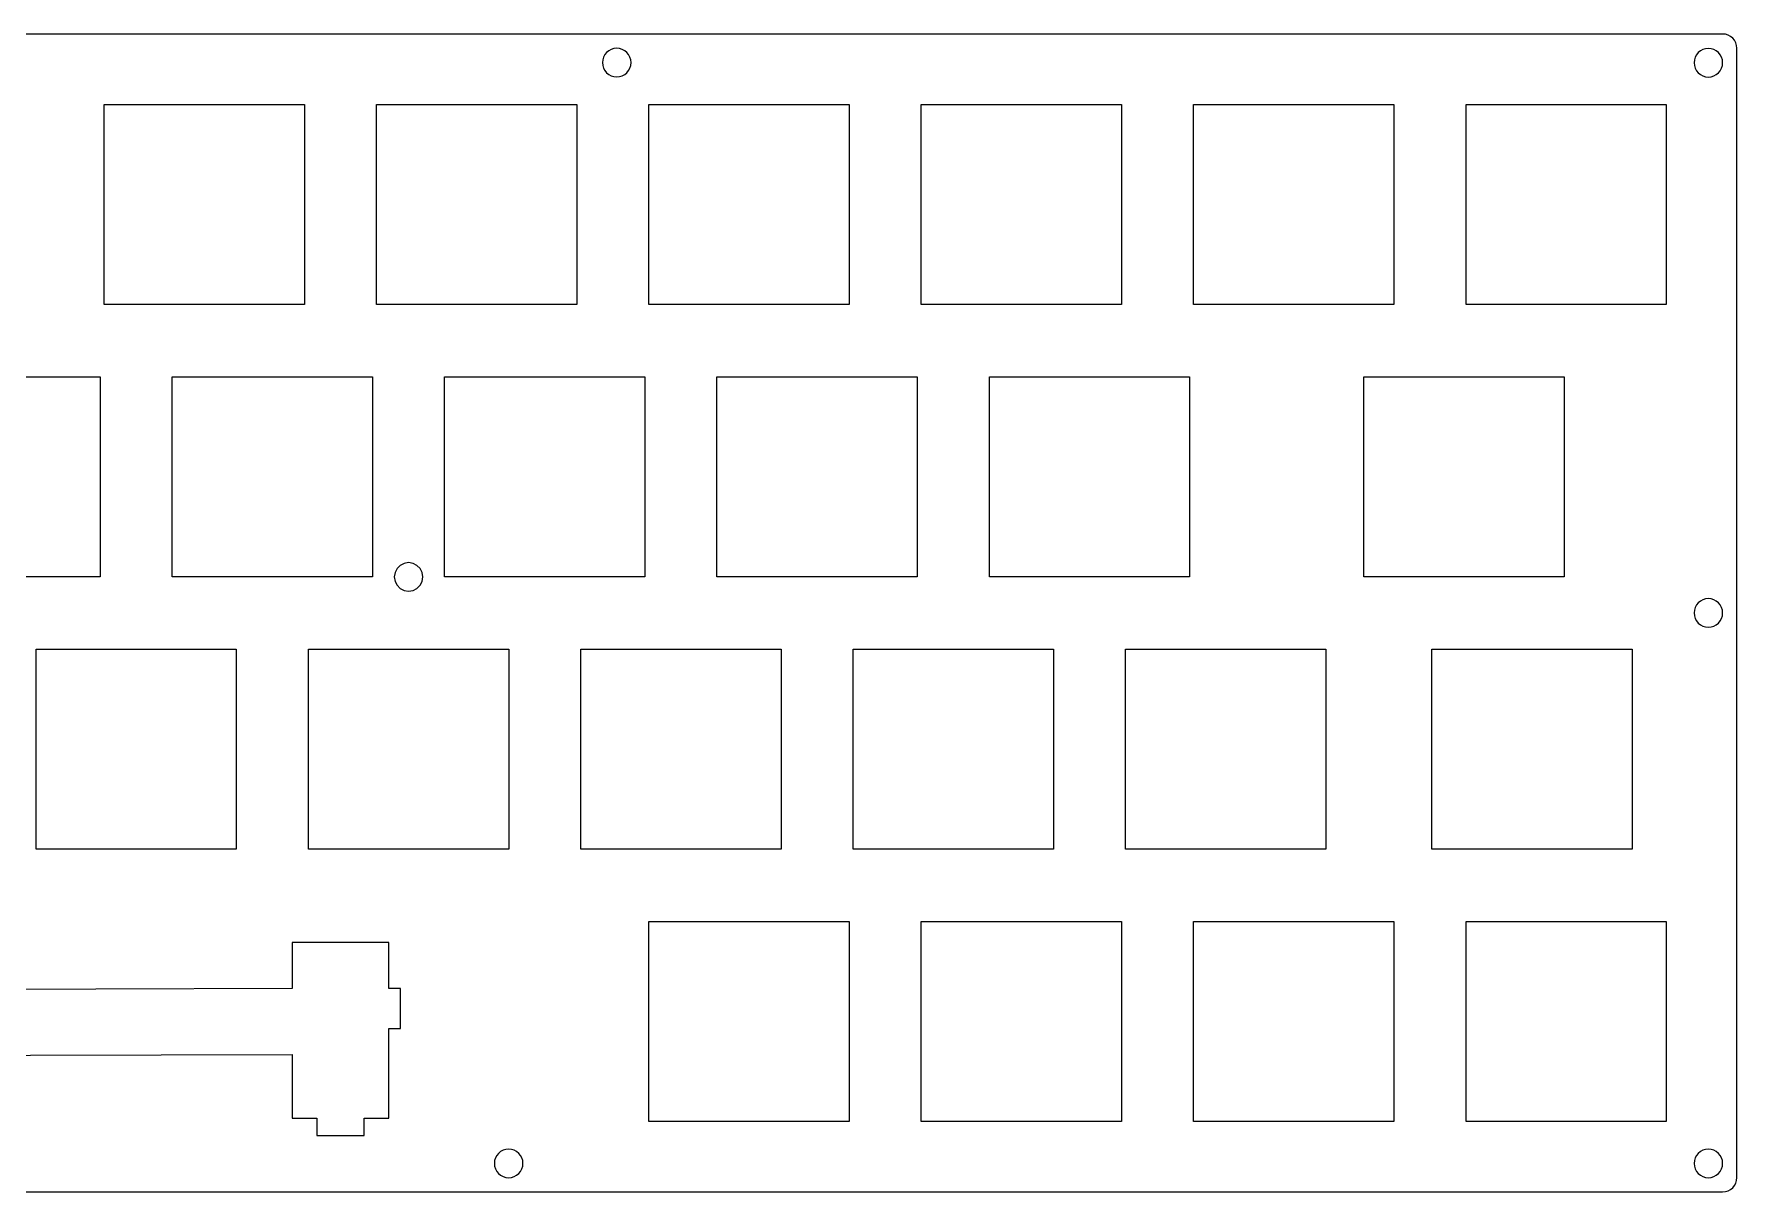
# Model space of a CAD drawing. Header units: inches. Extents: x -37 to 215, y 49 to 130.
# Drawn here: x 96 to 215.1, y 48.6 to 129.6 of the extents above; entities that cross this region are included whole.
import ezdxf

# ---------------------------------------------------------------- set-up
doc = ezdxf.new("R2010")
doc.units = ezdxf.units.IN
doc.header["$MEASUREMENT"] = 0
doc.layers.add('Layer 1', color=7, linetype='Continuous')

# ---------------------------------------------------------------- blocks, each defined once
blk = doc.blocks.new('block 22')
at = {"layer": 'Layer 1', "color": 7, "lineweight": 9}
blk.add_lwpolyline([(121.93, 92.55), (121.65, 92.41)], dxfattribs=at)
blk = doc.blocks.new('block 23')
at = {"layer": 'Layer 1', "color": 7, "lineweight": 9}
blk.add_lwpolyline([(121.65, 92.41), (121.43, 92.19)], dxfattribs=at)
blk = doc.blocks.new('block 24')
at = {"layer": 'Layer 1', "color": 7, "lineweight": 9}
blk.add_lwpolyline([(121.43, 92.19), (121.29, 91.91)], dxfattribs=at)
blk = doc.blocks.new('block 25')
at = {"layer": 'Layer 1', "color": 7, "lineweight": 9}
blk.add_lwpolyline([(121.29, 91.91), (121.24, 91.6)], dxfattribs=at)
blk = doc.blocks.new('block 26')
at = {"layer": 'Layer 1', "color": 7, "lineweight": 9}
blk.add_lwpolyline([(121.24, 91.6), (121.29, 91.29)], dxfattribs=at)
blk = doc.blocks.new('block 27')
at = {"layer": 'Layer 1', "color": 7, "lineweight": 9}
blk.add_lwpolyline([(121.29, 91.29), (121.43, 91.02)], dxfattribs=at)
blk = doc.blocks.new('block 28')
at = {"layer": 'Layer 1', "color": 7, "lineweight": 9}
blk.add_lwpolyline([(121.43, 91.02), (121.65, 90.79)], dxfattribs=at)
blk = doc.blocks.new('block 29')
at = {"layer": 'Layer 1', "color": 7, "lineweight": 9}
blk.add_lwpolyline([(121.65, 90.79), (121.93, 90.65)], dxfattribs=at)
blk = doc.blocks.new('block 30')
at = {"layer": 'Layer 1', "color": 7, "lineweight": 9}
blk.add_lwpolyline([(121.93, 90.65), (122.24, 90.6)], dxfattribs=at)
blk = doc.blocks.new('block 31')
at = {"layer": 'Layer 1', "color": 7, "lineweight": 9}
blk.add_lwpolyline([(122.24, 90.6), (122.55, 90.65)], dxfattribs=at)
blk = doc.blocks.new('block 32')
at = {"layer": 'Layer 1', "color": 7, "lineweight": 9}
blk.add_lwpolyline([(122.55, 90.65), (122.82, 90.79)], dxfattribs=at)
blk = doc.blocks.new('block 33')
at = {"layer": 'Layer 1', "color": 7, "lineweight": 9}
blk.add_lwpolyline([(122.82, 90.79), (123.05, 91.02)], dxfattribs=at)
blk = doc.blocks.new('block 34')
at = {"layer": 'Layer 1', "color": 7, "lineweight": 9}
blk.add_lwpolyline([(123.05, 91.02), (123.19, 91.29)], dxfattribs=at)
blk = doc.blocks.new('block 35')
at = {"layer": 'Layer 1', "color": 7, "lineweight": 9}
blk.add_lwpolyline([(123.19, 91.29), (123.24, 91.6)], dxfattribs=at)
blk = doc.blocks.new('block 36')
at = {"layer": 'Layer 1', "color": 7, "lineweight": 9}
blk.add_lwpolyline([(123.24, 91.6), (123.19, 91.91)], dxfattribs=at)
blk = doc.blocks.new('block 37')
at = {"layer": 'Layer 1', "color": 7, "lineweight": 9}
blk.add_lwpolyline([(123.19, 91.91), (123.05, 92.19)], dxfattribs=at)
blk = doc.blocks.new('block 38')
at = {"layer": 'Layer 1', "color": 7, "lineweight": 9}
blk.add_lwpolyline([(123.05, 92.19), (122.82, 92.41)], dxfattribs=at)
blk = doc.blocks.new('block 39')
at = {"layer": 'Layer 1', "color": 7, "lineweight": 9}
blk.add_lwpolyline([(122.82, 92.41), (122.55, 92.55)], dxfattribs=at)
blk = doc.blocks.new('block 40')
at = {"layer": 'Layer 1', "color": 7, "lineweight": 9}
blk.add_lwpolyline([(122.55, 92.55), (122.24, 92.6)], dxfattribs=at)
blk = doc.blocks.new('block 41')
at = {"layer": 'Layer 1', "color": 7, "lineweight": 9}
blk.add_lwpolyline([(122.24, 92.6), (121.93, 92.55)], dxfattribs=at)
blk = doc.blocks.new('block 61')
at = {"layer": 'Layer 1', "color": 7, "lineweight": 9}
blk.add_lwpolyline([(86.6, 58.12), (114.1, 58.2)], dxfattribs=at)
blk = doc.blocks.new('block 62')
at = {"layer": 'Layer 1', "color": 7, "lineweight": 9}
blk.add_lwpolyline([(114.1, 58.2), (114.1, 53.73)], dxfattribs=at)
blk = doc.blocks.new('block 63')
at = {"layer": 'Layer 1', "color": 7, "lineweight": 9}
blk.add_lwpolyline([(114.1, 53.73), (115.83, 53.73)], dxfattribs=at)
blk = doc.blocks.new('block 64')
at = {"layer": 'Layer 1', "color": 7, "lineweight": 9}
blk.add_lwpolyline([(115.83, 53.73), (115.83, 52.53)], dxfattribs=at)
blk = doc.blocks.new('block 65')
at = {"layer": 'Layer 1', "color": 7, "lineweight": 9}
blk.add_lwpolyline([(115.83, 52.53), (119.13, 52.53)], dxfattribs=at)
blk = doc.blocks.new('block 66')
at = {"layer": 'Layer 1', "color": 7, "lineweight": 9}
blk.add_lwpolyline([(119.13, 52.53), (119.13, 53.73)], dxfattribs=at)
blk = doc.blocks.new('block 67')
at = {"layer": 'Layer 1', "color": 7, "lineweight": 9}
blk.add_lwpolyline([(119.13, 53.73), (120.85, 53.73)], dxfattribs=at)
blk = doc.blocks.new('block 68')
at = {"layer": 'Layer 1', "color": 7, "lineweight": 9}
blk.add_lwpolyline([(120.85, 53.73), (120.85, 60)], dxfattribs=at)
blk = doc.blocks.new('block 69')
at = {"layer": 'Layer 1', "color": 7, "lineweight": 9}
blk.add_lwpolyline([(120.85, 60), (121.68, 60)], dxfattribs=at)
blk = doc.blocks.new('block 70')
at = {"layer": 'Layer 1', "color": 7, "lineweight": 9}
blk.add_lwpolyline([(121.68, 60), (121.68, 62.8)], dxfattribs=at)
blk = doc.blocks.new('block 71')
at = {"layer": 'Layer 1', "color": 7, "lineweight": 9}
blk.add_lwpolyline([(121.68, 62.8), (120.85, 62.8)], dxfattribs=at)
blk = doc.blocks.new('block 72')
at = {"layer": 'Layer 1', "color": 7, "lineweight": 9}
blk.add_lwpolyline([(120.85, 62.8), (120.85, 66.03)], dxfattribs=at)
blk = doc.blocks.new('block 73')
at = {"layer": 'Layer 1', "color": 7, "lineweight": 9}
blk.add_lwpolyline([(120.85, 66.03), (114.1, 66.03)], dxfattribs=at)
blk = doc.blocks.new('block 74')
at = {"layer": 'Layer 1', "color": 7, "lineweight": 9}
blk.add_lwpolyline([(114.1, 66.03), (114.1, 62.8)], dxfattribs=at)
blk = doc.blocks.new('block 75')
at = {"layer": 'Layer 1', "color": 7, "lineweight": 9}
blk.add_lwpolyline([(114.1, 62.8), (86.6, 62.72)], dxfattribs=at)
blk = doc.blocks.new('block 90')
at = {"layer": 'Layer 1', "color": 7, "lineweight": 9}
blk.add_lwpolyline([(139.05, 67.5), (153.05, 67.5)], dxfattribs=at)
blk = doc.blocks.new('block 91')
at = {"layer": 'Layer 1', "color": 7, "lineweight": 9}
blk.add_lwpolyline([(153.05, 67.5), (153.05, 53.5)], dxfattribs=at)
blk = doc.blocks.new('block 92')
at = {"layer": 'Layer 1', "color": 7, "lineweight": 9}
blk.add_lwpolyline([(153.05, 53.5), (139.05, 53.5)], dxfattribs=at)
blk = doc.blocks.new('block 93')
at = {"layer": 'Layer 1', "color": 7, "lineweight": 9}
blk.add_lwpolyline([(139.05, 53.5), (139.05, 67.5)], dxfattribs=at)
blk = doc.blocks.new('block 94')
at = {"layer": 'Layer 1', "color": 7, "lineweight": 9}
blk.add_lwpolyline([(158.1, 67.5), (172.1, 67.5)], dxfattribs=at)
blk = doc.blocks.new('block 95')
at = {"layer": 'Layer 1', "color": 7, "lineweight": 9}
blk.add_lwpolyline([(172.1, 67.5), (172.1, 53.5)], dxfattribs=at)
blk = doc.blocks.new('block 96')
at = {"layer": 'Layer 1', "color": 7, "lineweight": 9}
blk.add_lwpolyline([(172.1, 53.5), (158.1, 53.5)], dxfattribs=at)
blk = doc.blocks.new('block 97')
at = {"layer": 'Layer 1', "color": 7, "lineweight": 9}
blk.add_lwpolyline([(158.1, 53.5), (158.1, 67.5)], dxfattribs=at)
blk = doc.blocks.new('block 98')
at = {"layer": 'Layer 1', "color": 7, "lineweight": 9}
blk.add_lwpolyline([(177.15, 67.5), (191.15, 67.5)], dxfattribs=at)
blk = doc.blocks.new('block 99')
at = {"layer": 'Layer 1', "color": 7, "lineweight": 9}
blk.add_lwpolyline([(191.15, 67.5), (191.15, 53.5)], dxfattribs=at)
blk = doc.blocks.new('block 100')
at = {"layer": 'Layer 1', "color": 7, "lineweight": 9}
blk.add_lwpolyline([(191.15, 53.5), (177.15, 53.5)], dxfattribs=at)
blk = doc.blocks.new('block 101')
at = {"layer": 'Layer 1', "color": 7, "lineweight": 9}
blk.add_lwpolyline([(177.15, 53.5), (177.15, 67.5)], dxfattribs=at)
blk = doc.blocks.new('block 102')
at = {"layer": 'Layer 1', "color": 7, "lineweight": 9}
blk.add_lwpolyline([(196.2, 67.5), (210.2, 67.5)], dxfattribs=at)
blk = doc.blocks.new('block 103')
at = {"layer": 'Layer 1', "color": 7, "lineweight": 9}
blk.add_lwpolyline([(210.2, 67.5), (210.2, 53.5)], dxfattribs=at)
blk = doc.blocks.new('block 104')
at = {"layer": 'Layer 1', "color": 7, "lineweight": 9}
blk.add_lwpolyline([(210.2, 53.5), (196.2, 53.5)], dxfattribs=at)
blk = doc.blocks.new('block 105')
at = {"layer": 'Layer 1', "color": 7, "lineweight": 9}
blk.add_lwpolyline([(196.2, 53.5), (196.2, 67.5)], dxfattribs=at)
blk = doc.blocks.new('block 130')
at = {"layer": 'Layer 1', "color": 7, "lineweight": 9}
blk.add_lwpolyline([(96.19, 86.55), (110.19, 86.55)], dxfattribs=at)
blk = doc.blocks.new('block 131')
at = {"layer": 'Layer 1', "color": 7, "lineweight": 9}
blk.add_lwpolyline([(110.19, 86.55), (110.19, 72.55)], dxfattribs=at)
blk = doc.blocks.new('block 132')
at = {"layer": 'Layer 1', "color": 7, "lineweight": 9}
blk.add_lwpolyline([(110.19, 72.55), (96.19, 72.55)], dxfattribs=at)
blk = doc.blocks.new('block 133')
at = {"layer": 'Layer 1', "color": 7, "lineweight": 9}
blk.add_lwpolyline([(96.19, 72.55), (96.19, 86.55)], dxfattribs=at)
blk = doc.blocks.new('block 134')
at = {"layer": 'Layer 1', "color": 7, "lineweight": 9}
blk.add_lwpolyline([(115.24, 86.55), (129.24, 86.55)], dxfattribs=at)
blk = doc.blocks.new('block 135')
at = {"layer": 'Layer 1', "color": 7, "lineweight": 9}
blk.add_lwpolyline([(129.24, 86.55), (129.24, 72.55)], dxfattribs=at)
blk = doc.blocks.new('block 136')
at = {"layer": 'Layer 1', "color": 7, "lineweight": 9}
blk.add_lwpolyline([(129.24, 72.55), (115.24, 72.55)], dxfattribs=at)
blk = doc.blocks.new('block 137')
at = {"layer": 'Layer 1', "color": 7, "lineweight": 9}
blk.add_lwpolyline([(115.24, 72.55), (115.24, 86.55)], dxfattribs=at)
blk = doc.blocks.new('block 138')
at = {"layer": 'Layer 1', "color": 7, "lineweight": 9}
blk.add_lwpolyline([(134.29, 86.55), (148.29, 86.55)], dxfattribs=at)
blk = doc.blocks.new('block 139')
at = {"layer": 'Layer 1', "color": 7, "lineweight": 9}
blk.add_lwpolyline([(148.29, 86.55), (148.29, 72.55)], dxfattribs=at)
blk = doc.blocks.new('block 140')
at = {"layer": 'Layer 1', "color": 7, "lineweight": 9}
blk.add_lwpolyline([(148.29, 72.55), (134.29, 72.55)], dxfattribs=at)
blk = doc.blocks.new('block 141')
at = {"layer": 'Layer 1', "color": 7, "lineweight": 9}
blk.add_lwpolyline([(134.29, 72.55), (134.29, 86.55)], dxfattribs=at)
blk = doc.blocks.new('block 142')
at = {"layer": 'Layer 1', "color": 7, "lineweight": 9}
blk.add_lwpolyline([(153.34, 86.55), (167.34, 86.55)], dxfattribs=at)
blk = doc.blocks.new('block 143')
at = {"layer": 'Layer 1', "color": 7, "lineweight": 9}
blk.add_lwpolyline([(167.34, 86.55), (167.34, 72.55)], dxfattribs=at)
blk = doc.blocks.new('block 144')
at = {"layer": 'Layer 1', "color": 7, "lineweight": 9}
blk.add_lwpolyline([(167.34, 72.55), (153.34, 72.55)], dxfattribs=at)
blk = doc.blocks.new('block 145')
at = {"layer": 'Layer 1', "color": 7, "lineweight": 9}
blk.add_lwpolyline([(153.34, 72.55), (153.34, 86.55)], dxfattribs=at)
blk = doc.blocks.new('block 146')
at = {"layer": 'Layer 1', "color": 7, "lineweight": 9}
blk.add_lwpolyline([(172.39, 86.55), (186.39, 86.55)], dxfattribs=at)
blk = doc.blocks.new('block 147')
at = {"layer": 'Layer 1', "color": 7, "lineweight": 9}
blk.add_lwpolyline([(186.39, 86.55), (186.39, 72.55)], dxfattribs=at)
blk = doc.blocks.new('block 148')
at = {"layer": 'Layer 1', "color": 7, "lineweight": 9}
blk.add_lwpolyline([(186.39, 72.55), (172.39, 72.55)], dxfattribs=at)
blk = doc.blocks.new('block 149')
at = {"layer": 'Layer 1', "color": 7, "lineweight": 9}
blk.add_lwpolyline([(172.39, 72.55), (172.39, 86.55)], dxfattribs=at)
blk = doc.blocks.new('block 150')
at = {"layer": 'Layer 1', "color": 7, "lineweight": 9}
blk.add_lwpolyline([(193.82, 86.55), (207.82, 86.55)], dxfattribs=at)
blk = doc.blocks.new('block 151')
at = {"layer": 'Layer 1', "color": 7, "lineweight": 9}
blk.add_lwpolyline([(207.82, 86.55), (207.82, 72.55)], dxfattribs=at)
blk = doc.blocks.new('block 152')
at = {"layer": 'Layer 1', "color": 7, "lineweight": 9}
blk.add_lwpolyline([(207.82, 72.55), (193.82, 72.55)], dxfattribs=at)
blk = doc.blocks.new('block 153')
at = {"layer": 'Layer 1', "color": 7, "lineweight": 9}
blk.add_lwpolyline([(193.82, 72.55), (193.82, 86.55)], dxfattribs=at)
blk = doc.blocks.new('block 178')
at = {"layer": 'Layer 1', "color": 7, "lineweight": 9}
blk.add_lwpolyline([(86.66, 105.6), (100.66, 105.6)], dxfattribs=at)
blk = doc.blocks.new('block 179')
at = {"layer": 'Layer 1', "color": 7, "lineweight": 9}
blk.add_lwpolyline([(100.66, 105.6), (100.66, 91.6)], dxfattribs=at)
blk = doc.blocks.new('block 180')
at = {"layer": 'Layer 1', "color": 7, "lineweight": 9}
blk.add_lwpolyline([(100.66, 91.6), (86.66, 91.6)], dxfattribs=at)
blk = doc.blocks.new('block 182')
at = {"layer": 'Layer 1', "color": 7, "lineweight": 9}
blk.add_lwpolyline([(105.71, 105.6), (119.71, 105.6)], dxfattribs=at)
blk = doc.blocks.new('block 183')
at = {"layer": 'Layer 1', "color": 7, "lineweight": 9}
blk.add_lwpolyline([(119.71, 105.6), (119.71, 91.6)], dxfattribs=at)
blk = doc.blocks.new('block 184')
at = {"layer": 'Layer 1', "color": 7, "lineweight": 9}
blk.add_lwpolyline([(119.71, 91.6), (105.71, 91.6)], dxfattribs=at)
blk = doc.blocks.new('block 185')
at = {"layer": 'Layer 1', "color": 7, "lineweight": 9}
blk.add_lwpolyline([(105.71, 91.6), (105.71, 105.6)], dxfattribs=at)
blk = doc.blocks.new('block 186')
at = {"layer": 'Layer 1', "color": 7, "lineweight": 9}
blk.add_lwpolyline([(124.76, 105.6), (138.76, 105.6)], dxfattribs=at)
blk = doc.blocks.new('block 187')
at = {"layer": 'Layer 1', "color": 7, "lineweight": 9}
blk.add_lwpolyline([(138.76, 105.6), (138.76, 91.6)], dxfattribs=at)
blk = doc.blocks.new('block 188')
at = {"layer": 'Layer 1', "color": 7, "lineweight": 9}
blk.add_lwpolyline([(138.76, 91.6), (124.76, 91.6)], dxfattribs=at)
blk = doc.blocks.new('block 189')
at = {"layer": 'Layer 1', "color": 7, "lineweight": 9}
blk.add_lwpolyline([(124.76, 91.6), (124.76, 105.6)], dxfattribs=at)
blk = doc.blocks.new('block 190')
at = {"layer": 'Layer 1', "color": 7, "lineweight": 9}
blk.add_lwpolyline([(143.81, 105.6), (157.81, 105.6)], dxfattribs=at)
blk = doc.blocks.new('block 191')
at = {"layer": 'Layer 1', "color": 7, "lineweight": 9}
blk.add_lwpolyline([(157.81, 105.6), (157.81, 91.6)], dxfattribs=at)
blk = doc.blocks.new('block 192')
at = {"layer": 'Layer 1', "color": 7, "lineweight": 9}
blk.add_lwpolyline([(157.81, 91.6), (143.81, 91.6)], dxfattribs=at)
blk = doc.blocks.new('block 193')
at = {"layer": 'Layer 1', "color": 7, "lineweight": 9}
blk.add_lwpolyline([(143.81, 91.6), (143.81, 105.6)], dxfattribs=at)
blk = doc.blocks.new('block 194')
at = {"layer": 'Layer 1', "color": 7, "lineweight": 9}
blk.add_lwpolyline([(162.86, 105.6), (176.86, 105.6)], dxfattribs=at)
blk = doc.blocks.new('block 195')
at = {"layer": 'Layer 1', "color": 7, "lineweight": 9}
blk.add_lwpolyline([(176.86, 105.6), (176.86, 91.6)], dxfattribs=at)
blk = doc.blocks.new('block 196')
at = {"layer": 'Layer 1', "color": 7, "lineweight": 9}
blk.add_lwpolyline([(176.86, 91.6), (162.86, 91.6)], dxfattribs=at)
blk = doc.blocks.new('block 197')
at = {"layer": 'Layer 1', "color": 7, "lineweight": 9}
blk.add_lwpolyline([(162.86, 91.6), (162.86, 105.6)], dxfattribs=at)
blk = doc.blocks.new('block 198')
at = {"layer": 'Layer 1', "color": 7, "lineweight": 9}
blk.add_lwpolyline([(189.06, 105.6), (203.06, 105.6)], dxfattribs=at)
blk = doc.blocks.new('block 199')
at = {"layer": 'Layer 1', "color": 7, "lineweight": 9}
blk.add_lwpolyline([(203.06, 105.6), (203.06, 91.6)], dxfattribs=at)
blk = doc.blocks.new('block 200')
at = {"layer": 'Layer 1', "color": 7, "lineweight": 9}
blk.add_lwpolyline([(203.06, 91.6), (189.06, 91.6)], dxfattribs=at)
blk = doc.blocks.new('block 201')
at = {"layer": 'Layer 1', "color": 7, "lineweight": 9}
blk.add_lwpolyline([(189.06, 91.6), (189.06, 105.6)], dxfattribs=at)
blk = doc.blocks.new('block 230')
at = {"layer": 'Layer 1', "color": 7, "lineweight": 9}
blk.add_lwpolyline([(100.95, 124.65), (114.95, 124.65)], dxfattribs=at)
blk = doc.blocks.new('block 231')
at = {"layer": 'Layer 1', "color": 7, "lineweight": 9}
blk.add_lwpolyline([(114.95, 124.65), (114.95, 110.65)], dxfattribs=at)
blk = doc.blocks.new('block 232')
at = {"layer": 'Layer 1', "color": 7, "lineweight": 9}
blk.add_lwpolyline([(114.95, 110.65), (100.95, 110.65)], dxfattribs=at)
blk = doc.blocks.new('block 233')
at = {"layer": 'Layer 1', "color": 7, "lineweight": 9}
blk.add_lwpolyline([(100.95, 110.65), (100.95, 124.65)], dxfattribs=at)
blk = doc.blocks.new('block 234')
at = {"layer": 'Layer 1', "color": 7, "lineweight": 9}
blk.add_lwpolyline([(120, 124.65), (134, 124.65)], dxfattribs=at)
blk = doc.blocks.new('block 235')
at = {"layer": 'Layer 1', "color": 7, "lineweight": 9}
blk.add_lwpolyline([(134, 124.65), (134, 110.65)], dxfattribs=at)
blk = doc.blocks.new('block 236')
at = {"layer": 'Layer 1', "color": 7, "lineweight": 9}
blk.add_lwpolyline([(134, 110.65), (120, 110.65)], dxfattribs=at)
blk = doc.blocks.new('block 237')
at = {"layer": 'Layer 1', "color": 7, "lineweight": 9}
blk.add_lwpolyline([(120, 110.65), (120, 124.65)], dxfattribs=at)
blk = doc.blocks.new('block 238')
at = {"layer": 'Layer 1', "color": 7, "lineweight": 9}
blk.add_lwpolyline([(139.05, 124.65), (153.05, 124.65)], dxfattribs=at)
blk = doc.blocks.new('block 239')
at = {"layer": 'Layer 1', "color": 7, "lineweight": 9}
blk.add_lwpolyline([(153.05, 124.65), (153.05, 110.65)], dxfattribs=at)
blk = doc.blocks.new('block 240')
at = {"layer": 'Layer 1', "color": 7, "lineweight": 9}
blk.add_lwpolyline([(153.05, 110.65), (139.05, 110.65)], dxfattribs=at)
blk = doc.blocks.new('block 241')
at = {"layer": 'Layer 1', "color": 7, "lineweight": 9}
blk.add_lwpolyline([(139.05, 110.65), (139.05, 124.65)], dxfattribs=at)
blk = doc.blocks.new('block 242')
at = {"layer": 'Layer 1', "color": 7, "lineweight": 9}
blk.add_lwpolyline([(158.1, 124.65), (172.1, 124.65)], dxfattribs=at)
blk = doc.blocks.new('block 243')
at = {"layer": 'Layer 1', "color": 7, "lineweight": 9}
blk.add_lwpolyline([(172.1, 124.65), (172.1, 110.65)], dxfattribs=at)
blk = doc.blocks.new('block 244')
at = {"layer": 'Layer 1', "color": 7, "lineweight": 9}
blk.add_lwpolyline([(172.1, 110.65), (158.1, 110.65)], dxfattribs=at)
blk = doc.blocks.new('block 245')
at = {"layer": 'Layer 1', "color": 7, "lineweight": 9}
blk.add_lwpolyline([(158.1, 110.65), (158.1, 124.65)], dxfattribs=at)
blk = doc.blocks.new('block 246')
at = {"layer": 'Layer 1', "color": 7, "lineweight": 9}
blk.add_lwpolyline([(177.15, 124.65), (191.15, 124.65)], dxfattribs=at)
blk = doc.blocks.new('block 247')
at = {"layer": 'Layer 1', "color": 7, "lineweight": 9}
blk.add_lwpolyline([(191.15, 124.65), (191.15, 110.65)], dxfattribs=at)
blk = doc.blocks.new('block 248')
at = {"layer": 'Layer 1', "color": 7, "lineweight": 9}
blk.add_lwpolyline([(191.15, 110.65), (177.15, 110.65)], dxfattribs=at)
blk = doc.blocks.new('block 249')
at = {"layer": 'Layer 1', "color": 7, "lineweight": 9}
blk.add_lwpolyline([(177.15, 110.65), (177.15, 124.65)], dxfattribs=at)
blk = doc.blocks.new('block 250')
at = {"layer": 'Layer 1', "color": 7, "lineweight": 9}
blk.add_lwpolyline([(196.2, 124.65), (210.2, 124.65)], dxfattribs=at)
blk = doc.blocks.new('block 251')
at = {"layer": 'Layer 1', "color": 7, "lineweight": 9}
blk.add_lwpolyline([(210.2, 124.65), (210.2, 110.65)], dxfattribs=at)
blk = doc.blocks.new('block 252')
at = {"layer": 'Layer 1', "color": 7, "lineweight": 9}
blk.add_lwpolyline([(210.2, 110.65), (196.2, 110.65)], dxfattribs=at)
blk = doc.blocks.new('block 253')
at = {"layer": 'Layer 1', "color": 7, "lineweight": 9}
blk.add_lwpolyline([(196.2, 110.65), (196.2, 124.65)], dxfattribs=at)
blk = doc.blocks.new('block 254')
at = {"layer": 'Layer 1', "color": 7, "lineweight": 9}
blk.add_open_spline([(214.15, 48.58), (214.15, 48.58), (-36.35, 48.58), (-36.35, 48.58), (-36.9, 48.58), (-37.35, 49.03), (-37.35, 49.58), (-37.35, 49.58), (-37.35, 128.58), (-37.35, 128.58), (-37.35, 129.13), (-36.9, 129.58), (-36.35, 129.58), (-36.35, 129.58), (214.15, 129.58), (214.15, 129.58), (214.7, 129.58), (215.15, 129.13), (215.15, 128.58), (215.15, 128.58), (215.15, 49.58), (215.15, 49.58), (215.15, 49.03), (214.7, 48.58), (214.15, 48.58)], degree=3, knots=[0, 0, 0, 0, 1, 1, 1, 2, 2, 2, 3, 3, 3, 4, 4, 4, 5, 5, 5, 6, 6, 6, 7, 7, 7, 8, 8, 8, 8], dxfattribs=at)
blk = doc.blocks.new('block 257')
at = {"layer": 'Layer 1', "color": 7, "lineweight": 9}
blk.add_open_spline([(130.24, 50.57), (130.24, 50.02), (129.79, 49.57), (129.24, 49.57), (128.68, 49.57), (128.24, 50.02), (128.24, 50.57), (128.24, 51.12), (128.68, 51.57), (129.24, 51.57), (129.79, 51.57), (130.24, 51.12), (130.24, 50.57)], degree=3, knots=[0, 0, 0, 0, 1, 1, 1, 2, 2, 2, 3, 3, 3, 4, 4, 4, 4], dxfattribs=at)
blk = doc.blocks.new('block 258')
at = {"layer": 'Layer 1', "color": 7, "lineweight": 9}
blk.add_open_spline([(214.15, 50.57), (214.15, 50.02), (213.7, 49.57), (213.15, 49.57), (212.6, 49.57), (212.15, 50.02), (212.15, 50.57), (212.15, 51.12), (212.6, 51.57), (213.15, 51.57), (213.7, 51.57), (214.15, 51.12), (214.15, 50.57)], degree=3, knots=[0, 0, 0, 0, 1, 1, 1, 2, 2, 2, 3, 3, 3, 4, 4, 4, 4], dxfattribs=at)
blk = doc.blocks.new('block 262')
at = {"layer": 'Layer 1', "color": 7, "lineweight": 9}
blk.add_open_spline([(137.8, 127.58), (137.8, 127.03), (137.35, 126.58), (136.8, 126.58), (136.24, 126.58), (135.8, 127.03), (135.8, 127.58), (135.8, 128.13), (136.24, 128.58), (136.8, 128.58), (137.35, 128.58), (137.8, 128.13), (137.8, 127.58)], degree=3, knots=[0, 0, 0, 0, 1, 1, 1, 2, 2, 2, 3, 3, 3, 4, 4, 4, 4], dxfattribs=at)
blk = doc.blocks.new('block 263')
at = {"layer": 'Layer 1', "color": 7, "lineweight": 9}
blk.add_open_spline([(214.15, 127.57), (214.15, 127.02), (213.7, 126.57), (213.15, 126.57), (212.6, 126.57), (212.15, 127.02), (212.15, 127.57), (212.15, 128.13), (212.6, 128.57), (213.15, 128.57), (213.7, 128.57), (214.15, 128.13), (214.15, 127.57)], degree=3, knots=[0, 0, 0, 0, 1, 1, 1, 2, 2, 2, 3, 3, 3, 4, 4, 4, 4], dxfattribs=at)
blk = doc.blocks.new('block 264')
at = {"layer": 'Layer 1', "color": 7, "lineweight": 9}
blk.add_open_spline([(214.15, 89.08), (214.15, 88.52), (213.7, 88.08), (213.15, 88.08), (212.6, 88.08), (212.15, 88.52), (212.15, 89.08), (212.15, 89.63), (212.6, 90.08), (213.15, 90.08), (213.7, 90.08), (214.15, 89.63), (214.15, 89.08)], degree=3, knots=[0, 0, 0, 0, 1, 1, 1, 2, 2, 2, 3, 3, 3, 4, 4, 4, 4], dxfattribs=at)

msp = doc.modelspace()

# ---------------------------------------------------------------- block references
at = {"layer": 'Layer 1'}
for name in ['block 254', 'block 262', 'block 263', 'block 230', 'block 233', 'block 231', 'block 234', 'block 237', 'block 235', 'block 238', 'block 241', 'block 239', 'block 242', 'block 245', 'block 243', 'block 246', 'block 249', 'block 247', 'block 250', 'block 253', 'block 251', 'block 232', 'block 236', 'block 240', 'block 244', 'block 248', 'block 252', 'block 178', 'block 179', 'block 182', 'block 185', 'block 183', 'block 186', 'block 189', 'block 187', 'block 190', 'block 193', 'block 191', 'block 194', 'block 197', 'block 195', 'block 198', 'block 201', 'block 199', 'block 25', 'block 24', 'block 23', 'block 22', 'block 41', 'block 40', 'block 39', 'block 38', 'block 37', 'block 36', 'block 180', 'block 184', 'block 26', 'block 27', 'block 28', 'block 29', 'block 30', 'block 31', 'block 32', 'block 33', 'block 34', 'block 35', 'block 188', 'block 192', 'block 196', 'block 200', 'block 264', 'block 130', 'block 133', 'block 131', 'block 134', 'block 137', 'block 135', 'block 138', 'block 141', 'block 139', 'block 142', 'block 145', 'block 143', 'block 146', 'block 149', 'block 147', 'block 150', 'block 153', 'block 151', 'block 132', 'block 136', 'block 140', 'block 144', 'block 148', 'block 152', 'block 90', 'block 93', 'block 91', 'block 94', 'block 97', 'block 95', 'block 98', 'block 101', 'block 99', 'block 102', 'block 105', 'block 103', 'block 73', 'block 74', 'block 72', 'block 75', 'block 71', 'block 70', 'block 68', 'block 69', 'block 61', 'block 62', 'block 63', 'block 64', 'block 66', 'block 67', 'block 65', 'block 92', 'block 96', 'block 100', 'block 104', 'block 257', 'block 258']:
    msp.add_blockref(name, (0, 0), dxfattribs=at)

doc.saveas('drawing.dxf')
